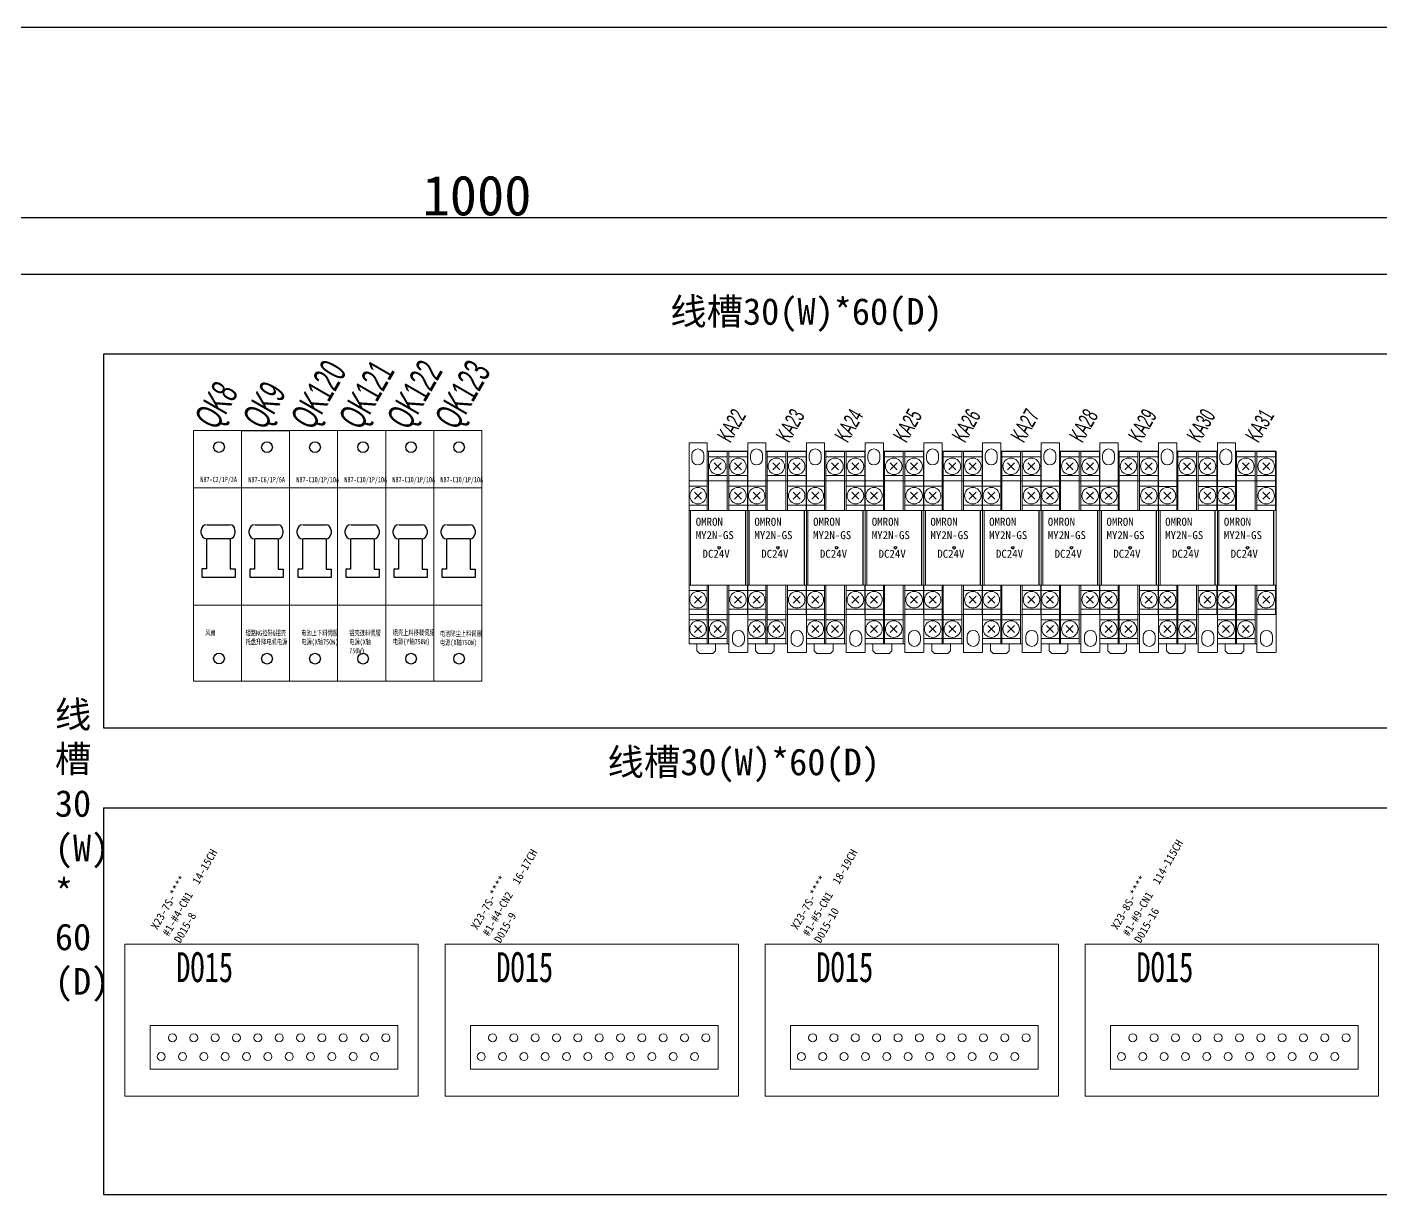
# Model space of a CAD drawing. Header units: millimetres. Extents: x 336 to 12810, y -1577 to 4105.
# Drawn here: x 10808 to 11316, y 1508 to 1948 of the extents above; entities that cross this region are included whole.
import ezdxf

# ---------------------------------------------------------------- set-up
doc = ezdxf.new("R2010")
doc.units = ezdxf.units.MM
for name, color, linetype in [('Outline', 7, 'Continuous'), ('TEXT', 2, 'Continuous'), ('细实线层', 7, 'Continuous')]:
    doc.layers.add(name, color=color, linetype=linetype)
doc.layers.add('Z_OM_OUTLINE', color=7, linetype='Continuous', lineweight=30)
doc.styles.add('ST', font='', dxfattribs={"width": 0.8, "height": 300})
doc.styles.get("Standard").update_dxf_attribs({"font": ''})
doc.styles.add('宋', font='', dxfattribs={"width": 0.7})
doc.styles.add('样式 8', font='arial.ttf', dxfattribs={"width": 0.6, "height": 2.5})
doc.styles.get('ST').set_extended_font_data('SimSun')
doc.styles.get('Standard').set_extended_font_data('SimSun')
doc.styles.get('宋').set_extended_font_data('SimSun')
doc.dimstyles.new('ISO-25', dxfattribs={"dimtxt": 2.5, "dimasz": 2.5, "dimexe": 1.25, "dimexo": 0.625, "dimtad": 1, "dimtxsty": 'Standard', "dimcen": 2.5, "dimadec": 0, "dimazin": 0, "dimtfac": 1, "dimtmove": 0, "dimatfit": 3, "dimfxl": 1, "dimarcsym": 0})

# ---------------------------------------------------------------- blocks, each defined once
blk = doc.blocks.new('MY2NJ')
blk.add_line((24.97, 72), (9.75, 72))
at = {"color": 7, "linetype": 'Continuous'}
blk.add_line((24.18, 22), (24.18, 50), dxfattribs=at)
blk.add_circle((14.25, 36), 0.5, dxfattribs=at)
at = {"layer": 'Z_OM_OUTLINE', "lineweight": -2}
for p, q in [((2.97, 75.25), (9.75, 75.25)), ((2.97, 75.25), (2.97, 0)), ((9.75, 50), (9.75, 75.25)), ((10.15, 72), (10.15, 50)), ((17.15, 50), (17.15, 72)), ((17.78, 72), (17.78, 50)), ((24.78, 50), (24.78, 72)), ((24.97, -3.25), (24.97, 72)), ((3.96, 69.25), (3.96, 70.75)), ((8.46, 69.25), (8.46, 70.75)), ((17.15, 70), (10.15, 70)), ((12.34, 65.19), (14.96, 67.81)), ((14.96, 65.19), (12.34, 67.81)), ((24.78, 70), (17.78, 70)), ((22.59, 65.19), (19.97, 67.81)), ((19.97, 65.19), (22.59, 67.81)), ((2.97, 61), (24.97, 61)), ((10.15, 63), (17.15, 63)), ((17.78, 63), (24.78, 63)), ((9.75, 59), (2.97, 59)), ((7.56, 54.19), (4.94, 56.81)), ((4.94, 54.19), (7.56, 56.81)), ((24.78, 59), (17.78, 59)), ((22.59, 54.19), (19.97, 56.81)), ((19.97, 54.19), (22.59, 56.81)), ((2.97, 52), (9.75, 52)), ((17.78, 52), (24.78, 52)), ((2.97, 50), (9.75, 50)), ((3.5, 50), (3.5, 22)), ((25, 50), (3.5, 50)), ((10.15, 50), (17.15, 50)), ((17.78, 50), (24.78, 50)), ((9.75, 22), (2.97, 22)), ((25, 22), (3.5, 22)), ((9.75, 0), (9.75, 22)), ((17.15, 22), (10.15, 22)), ((10.15, 22), (10.15, 0)), ((17.15, 0), (17.15, 22)), ((24.78, 22), (17.78, 22)), ((17.78, 22), (17.78, -3.25)), ((24.78, 11), (24.78, 22)), ((9.75, 20), (2.97, 20)), ((7.56, 15.19), (4.94, 17.81)), ((4.94, 15.19), (7.56, 17.81)), ((24.78, 20), (17.78, 20)), ((22.59, 15.19), (19.97, 17.81)), ((19.97, 15.19), (22.59, 17.81)), ((2.97, 13), (9.75, 13)), ((24.97, 11), (2.97, 11)), ((17.78, 13), (24.78, 13)), ((9.75, 9), (2.97, 9)), ((7.56, 4.19), (4.94, 6.81)), ((4.94, 4.19), (7.56, 6.81)), ((17.15, 9), (10.15, 9)), ((14.96, 4.19), (12.34, 6.81)), ((12.34, 4.19), (14.96, 6.81)), ((2.97, 2), (9.75, 2)), ((2.97, 0), (17.78, 0)), ((5.87, -2.6), (5.87, 0)), ((10.15, 2), (17.15, 2)), ((12.88, 0), (12.88, -2.6)), ((19.15, 2.75), (19.15, 1.25)), ((23.65, 1.25), (23.65, 2.75)), ((6.87, -3.6), (5.87, -2.6)), ((11.88, -3.6), (6.87, -3.6)), ((12.88, -2.6), (11.88, -3.6)), ((24.78, -3.25), (17.78, -3.25))]:
    blk.add_line(p, q, dxfattribs=at)
for centre in [(13.65, 66.5), (21.28, 66.5), (6.25, 55.5), (21.28, 55.5), (6.25, 16.5), (21.28, 16.5), (6.25, 5.5), (13.65, 5.5)]:
    blk.add_circle(centre, 3.1, dxfattribs=at)
for centre, start, end in [((6.21, 70.75), 0, 180), ((6.21, 69.25), 180, 0), ((21.4, 2.75), 0, 180), ((21.4, 1.25), 180, 0)]:
    blk.add_arc(centre, 2.25, start, end, dxfattribs=at)
at = {"layer": 'Outline', "color": 0, "linetype": 'ByBlock', "ltscale": 8, "char_height": 3, "attachment_point": 1}
for s, insert in [('{\\C3;OMRON\\PMY2N-GS}', (5.41, 47.21)), ('{\\C3;DC24V}', (7.96, 35.23))]:
    blk.add_mtext(s, dxfattribs=dict(at, insert=insert))
blk = doc.blocks.new('*D899')
at = {"color": 0, "lineweight": -2}
for p, q in [((10476.72, 1856.17), (10476.72, 1878.07)), ((11476.72, 1856.17), (11476.72, 1878.07)), ((10479.22, 1876.82), (11474.22, 1876.82))]:
    blk.add_line(p, q, dxfattribs=at)
at = {"color": 0}
for points in [[(10479.22, 1877.23), (10479.22, 1876.4), (10476.72, 1876.82)], [(11474.22, 1876.4), (11474.22, 1877.23), (11476.72, 1876.82)]]:
    blk.add_solid(points, dxfattribs=at)
at = {"layer": 'Defpoints', "color": 0}
for p in [(11476.72, 1876.82), (10476.72, 1855.54), (11476.72, 1855.54)]:
    blk.add_point(p, dxfattribs=at)
at = {"color": 0, "insert": (10976.72, 1884.94), "char_height": 2.5, "attachment_point": 5}
blk.add_mtext('{\\H6x;1000}', dxfattribs=at)
blk = doc.blocks.new('D015')
at = {"lineweight": 0}
for p, q in [((4907.11, 1796), (4797.11, 1796)), ((4907.11, 1739), (4907.11, 1796)), ((4797.11, 1739), (4907.11, 1739))]:
    blk.add_line(p, q, dxfattribs=at)
for centre in [(4814.94, 1760.94), (4822.94, 1760.94), (4830.94, 1760.94), (4838.94, 1760.94), (4846.94, 1760.94), (4854.94, 1760.94), (4862.94, 1760.94), (4870.94, 1760.94), (4878.94, 1760.94), (4886.94, 1760.94), (4894.94, 1760.94), (4810.7, 1753.88), (4818.7, 1753.88), (4826.7, 1753.88), (4834.7, 1753.88), (4842.7, 1753.88), (4850.7, 1753.88), (4858.7, 1753.88), (4866.7, 1753.88), (4874.7, 1753.88), (4882.7, 1753.88), (4890.7, 1753.88)]:
    blk.add_circle(centre, 1.5, dxfattribs=at)
at = {"layer": '细实线层', "lineweight": 0}
for p, q in [((4797.11, 1796), (4797.11, 1739)), ((4806.62, 1749.13), (4806.62, 1765.59)), ((4806.62, 1765.59), (4899.47, 1765.59)), ((4899.47, 1765.59), (4899.47, 1749.13)), ((4899.47, 1749.13), (4806.62, 1749.13))]:
    blk.add_line(p, q, dxfattribs=at)
at = {"lineweight": 0, "insert": (4816.32, 1793.01), "char_height": 11.2, "width": 74.3703, "attachment_point": 1, "style": '宋'}
blk.add_mtext('DO15', dxfattribs=at)
blk = doc.blocks.new('*D913')
at = {"color": 0, "lineweight": -2}
for p, q in [((11447.34, 1655.54), (11507.8, 1655.54)), ((11506.55, 1653.04), (11506.55, 1513.04)), ((10837.34, 1510.54), (11507.8, 1510.54))]:
    blk.add_line(p, q, dxfattribs=at)
at = {"color": 0}
for points in [[(11506.97, 1653.04), (11506.13, 1653.04), (11506.55, 1655.54)], [(11506.13, 1513.04), (11506.97, 1513.04), (11506.55, 1510.54)]]:
    blk.add_solid(points, dxfattribs=at)
at = {"layer": 'Defpoints', "color": 0}
for p in [(11446.72, 1655.54), (10836.72, 1510.54), (11506.55, 1510.54)]:
    blk.add_point(p, dxfattribs=at)
at = {"color": 0, "insert": (11498.42, 1583.04), "char_height": 2.5, "attachment_point": 5, "rotation": 90}
blk.add_mtext('{\\H6x;145}', dxfattribs=at)

msp = doc.modelspace()

# ---------------------------------------------------------------- linework, layer by layer
for p, q in [((11446.716, 1825.542), (10836.716, 1825.542)), ((10836.716, 1825.542), (10836.716, 1685.542)), ((10836.716, 1825.542), (10836.716, 1685.542)), ((10888.48, 1796.945), (10906.48, 1796.945)), ((10873.538, 1745.046), (10873.538, 1741.982)), ((10873.538, 1741.982), (10886.195, 1741.982)), ((10891.538, 1744.985), (10891.538, 1741.921)), ((10891.538, 1741.921), (10904.195, 1741.921)), ((10909.538, 1744.985), (10909.538, 1741.921)), ((10909.538, 1741.921), (10922.195, 1741.921)), ((10927.538, 1744.985), (10927.538, 1741.921)), ((10927.538, 1741.921), (10940.195, 1741.921)), ((10945.538, 1744.985), (10945.538, 1741.921)), ((10945.538, 1741.921), (10958.195, 1741.921)), ((10963.538, 1744.985), (10963.538, 1741.921)), ((10963.538, 1741.921), (10976.195, 1741.921)), ((10836.716, 1685.542), (11446.716, 1685.542)), ((10836.716, 1655.542), (11446.716, 1655.542)), ((10836.716, 1655.542), (10836.716, 1510.542)), ((10836.716, 1510.542), (11446.716, 1510.542))]:
    msp.add_line(p, q)
at = {"color": 0}
for p, q in [((10875.538, 1761.629), (10883.989, 1761.629)), ((10893.538, 1761.568), (10901.989, 1761.568)), ((10911.538, 1761.568), (10919.989, 1761.568)), ((10929.538, 1761.568), (10937.989, 1761.568)), ((10947.538, 1761.568), (10955.989, 1761.568)), ((10965.538, 1761.568), (10973.989, 1761.568)), ((10873.342, 1758.402), (10873.342, 1759.629)), ((10875.342, 1756.402), (10875.342, 1745.046)), ((10883.989, 1756.402), (10875.538, 1756.402)), ((10884.185, 1756.402), (10884.185, 1745.046)), ((10885.989, 1759.629), (10885.989, 1758.402)), ((10891.342, 1758.341), (10891.342, 1759.568)), ((10893.342, 1756.341), (10893.342, 1744.985)), ((10901.989, 1756.341), (10893.538, 1756.341)), ((10902.185, 1756.341), (10902.185, 1744.985)), ((10903.989, 1759.568), (10903.989, 1758.341)), ((10909.342, 1758.341), (10909.342, 1759.568)), ((10911.342, 1756.341), (10911.342, 1744.985)), ((10919.989, 1756.341), (10911.538, 1756.341)), ((10920.185, 1756.341), (10920.185, 1744.985)), ((10921.989, 1759.568), (10921.989, 1758.341)), ((10927.342, 1758.341), (10927.342, 1759.568)), ((10929.342, 1756.341), (10929.342, 1744.985)), ((10937.989, 1756.341), (10929.538, 1756.341)), ((10938.185, 1756.341), (10938.185, 1744.985)), ((10939.989, 1759.568), (10939.989, 1758.341)), ((10945.342, 1758.341), (10945.342, 1759.568)), ((10947.342, 1756.341), (10947.342, 1744.985)), ((10955.989, 1756.341), (10947.538, 1756.341)), ((10956.185, 1756.341), (10956.185, 1744.985)), ((10957.989, 1759.568), (10957.989, 1758.341)), ((10963.342, 1758.341), (10963.342, 1759.568)), ((10965.342, 1756.341), (10965.342, 1744.985)), ((10973.989, 1756.341), (10965.538, 1756.341)), ((10974.185, 1756.341), (10974.185, 1744.985)), ((10975.989, 1759.568), (10975.989, 1758.341)), ((10875.342, 1745.046), (10873.538, 1745.046)), ((10884.185, 1745.046), (10886.195, 1745.046)), ((10893.342, 1744.985), (10891.538, 1744.985)), ((10902.185, 1744.985), (10904.195, 1744.985)), ((10911.342, 1744.985), (10909.538, 1744.985)), ((10920.185, 1744.985), (10922.195, 1744.985)), ((10929.342, 1744.985), (10927.538, 1744.985)), ((10938.185, 1744.985), (10940.195, 1744.985)), ((10947.342, 1744.985), (10945.538, 1744.985)), ((10956.185, 1744.985), (10958.195, 1744.985)), ((10965.342, 1744.985), (10963.538, 1744.985)), ((10974.185, 1744.985), (10976.195, 1744.985))]:
    msp.add_line(p, q, dxfattribs=at)
at = {"color": 1}
msp.add_lwpolyline([(10392.589, 1948.152), (11572.212, 1948.152), (11572.212, 1252.413), (10392.589, 1252.413)], close=True, dxfattribs=at)
msp.add_lwpolyline([(10476.716, 1855.542), (11476.716, 1855.542), (11476.716, 1365.542), (10476.716, 1365.542)], close=True)
at = {"color": 0, "linetype": 'Continuous'}
for centre in [(10879.993, 1790.748), (10897.993, 1790.687), (10915.993, 1790.687), (10933.993, 1790.687), (10951.993, 1790.687), (10969.993, 1790.687), (10879.993, 1711.487), (10897.993, 1711.426), (10915.993, 1711.426), (10933.993, 1711.426), (10951.993, 1711.426), (10969.993, 1711.426)]:
    msp.add_circle(centre, 2.01, dxfattribs=at)
at = {"color": 0}
for centre, start, end in [((10875.342, 1759.629), 90, 180), ((10883.989, 1759.629), 0, 90), ((10893.342, 1759.568), 90, 180), ((10901.989, 1759.568), 0, 90), ((10911.342, 1759.568), 90, 180), ((10919.989, 1759.568), 0, 90), ((10929.342, 1759.568), 90, 180), ((10937.989, 1759.568), 0, 90), ((10947.342, 1759.568), 90, 180), ((10955.989, 1759.568), 0, 90), ((10965.342, 1759.568), 90, 180), ((10973.989, 1759.568), 0, 90), ((10875.342, 1758.402), 180, 270), ((10883.989, 1758.402), 270, 0), ((10893.342, 1758.341), 180, 270), ((10901.989, 1758.341), 270, 0), ((10911.342, 1758.341), 180, 270), ((10919.989, 1758.341), 270, 0), ((10929.342, 1758.341), 180, 270), ((10937.989, 1758.341), 270, 0), ((10947.342, 1758.341), 180, 270), ((10955.989, 1758.341), 270, 0), ((10965.342, 1758.341), 180, 270), ((10973.989, 1758.341), 270, 0)]:
    msp.add_arc(centre, 2, start, end, dxfattribs=at)
at = {"layer": 'TEXT', "linetype": 'Continuous'}
for p, q in [((10886.195, 1741.982), (10886.195, 1745.046)), ((10904.195, 1741.921), (10904.195, 1744.985)), ((10922.195, 1741.921), (10922.195, 1744.985)), ((10940.195, 1741.921), (10940.195, 1744.985)), ((10958.195, 1741.921), (10958.195, 1744.985)), ((10976.195, 1741.921), (10976.195, 1744.985))]:
    msp.add_line(p, q, dxfattribs=at)
at = {"layer": '细实线层', "lineweight": 0}
for p, q in [((10870.48, 1797.006), (10870.48, 1703.006)), ((10870.48, 1797.006), (10888.48, 1797.006)), ((10888.48, 1796.945), (10888.48, 1702.945)), ((10888.48, 1796.945), (10888.48, 1702.945)), ((10906.48, 1796.945), (10906.48, 1702.945)), ((10906.48, 1796.945), (10906.48, 1702.945)), ((10906.48, 1796.945), (10924.48, 1796.945)), ((10924.48, 1796.945), (10924.48, 1702.945)), ((10924.48, 1796.945), (10924.48, 1702.945)), ((10924.48, 1796.945), (10924.48, 1702.945)), ((10924.48, 1796.945), (10942.48, 1796.945)), ((10942.48, 1796.945), (10942.48, 1702.945)), ((10942.48, 1796.945), (10942.48, 1702.945)), ((10942.48, 1796.945), (10960.48, 1796.945)), ((10960.48, 1796.945), (10960.48, 1702.945)), ((10960.48, 1796.945), (10960.48, 1702.945)), ((10960.48, 1796.945), (10978.48, 1796.945)), ((10978.48, 1796.945), (10978.48, 1702.945)), ((10870.48, 1775.506), (10888.48, 1775.506)), ((10888.48, 1775.445), (10906.48, 1775.445)), ((10906.48, 1775.445), (10924.48, 1775.445)), ((10924.48, 1775.445), (10942.48, 1775.445)), ((10942.48, 1775.445), (10960.48, 1775.445)), ((10960.48, 1775.445), (10978.48, 1775.445)), ((10870.48, 1731.506), (10888.48, 1731.506)), ((10888.48, 1731.445), (10906.48, 1731.445)), ((10906.48, 1731.445), (10924.48, 1731.445)), ((10924.48, 1731.445), (10942.48, 1731.445)), ((10942.48, 1731.445), (10960.48, 1731.445)), ((10960.48, 1731.445), (10978.48, 1731.445)), ((10870.48, 1703.006), (10888.48, 1703.006)), ((10888.48, 1702.945), (10906.48, 1702.945)), ((10906.48, 1702.945), (10924.48, 1702.945)), ((10924.48, 1702.945), (10942.48, 1702.945)), ((10942.48, 1702.945), (10960.48, 1702.945)), ((10960.48, 1702.945), (10978.48, 1702.945))]:
    msp.add_line(p, q, dxfattribs=at)

# ---------------------------------------------------------------- block references
at = {"color": 3, "lineweight": 0}
for p in [(11053.307, 1717.022), (11075.307, 1717.022), (11097.307, 1717.022), (11119.307, 1717.022), (11141.307, 1717.022), (11163.307, 1717.022), (11185.307, 1717.022), (11207.307, 1717.022), (11229.307, 1717.021), (11251.307, 1717.021)]:
    msp.add_blockref('MY2NJ', p, dxfattribs=at)
for p in [(6047.615, -191.611), (6167.615, -191.611), (6287.615, -191.611), (6407.615, -191.611)]:
    msp.add_blockref('D015', p)

# ---------------------------------------------------------------- texts
at = {"lineweight": 0, "style": '样式 8', "width": 0.6}
for s, height, p in [('QK120', 10, (10915.08, 1796.669)), ('QK121', 10, (10933.08, 1796.669)), ('QK122', 10, (10951.08, 1796.669)), ('QK123', 10, (10969.08, 1796.669)), ('QK8', 10, (10879.08, 1796.73)), ('QK9', 10, (10897.08, 1796.73)), ('KA22', 6, (11071.656, 1791.996)), ('KA23', 6, (11093.656, 1791.996)), ('KA24', 6, (11115.656, 1791.996)), ('KA25', 6, (11137.656, 1791.996)), ('KA26', 6, (11159.656, 1791.996)), ('KA27', 6, (11181.656, 1791.996)), ('KA28', 6, (11203.656, 1791.995)), ('KA29', 6, (11225.656, 1791.995)), ('KA30', 6, (11247.656, 1791.995)), ('KA31', 6, (11269.656, 1791.995))]:
    msp.add_text(s, height=height, rotation=60, dxfattribs=at).set_placement(p)
at = {"lineweight": 0, "char_height": 10, "attachment_point": 1}
for s, insert, width in [('线槽30(W)*60(D)', (11049.163, 1846.567), 120.02374), ('线槽30\\P(W)\\P*\\P60\\P(D)', (10818.464, 1695.512), 13.79767), ('线槽30(W)*60(D)', (11025.647, 1677.736), 120.02374)]:
    msp.add_mtext(s, dxfattribs=dict(at, insert=insert, width=width))
at = {"lineweight": 0, "char_height": 2, "attachment_point": 1, "style": '宋'}
for s, insert, width in [('风扇', (10874.833, 1722.118), 13.6203), ('短路NG拉带&铝壳托盘升降电机{电源}', (10889.964, 1722.057), 15.95679), ('电池上下料伺服电源(X轴750W)', (10910.833, 1722.057), 14.95364), ('铝壳进料伺服电源(X轴750W)', (10928.833, 1722.057), 13.25831), ('铝壳上料移载伺服电源(Y轴750W)', (10945.138, 1722.188), 15.99692), ('电池除尘上料伺服电源(X轴750W)', (10962.827, 1721.857), 16.659)]:
    msp.add_mtext(s, dxfattribs=dict(at, insert=insert, width=width))
at = {"color": 0, "lineweight": -2, "char_height": 3, "attachment_point": 1, "rotation": 60}
for s, insert, width in [('X23-7S-**** \\P#1-#4-CN1  14-15CH\\P{\\fSimSun|b0|i0|c134|p2;D015-8}               ', (10854.228, 1611.081), 39.25314), ('X23-7S-**** \\P#1-#4-CN2  16-17CH\\P{\\fSimSun|b0|i0|c134|p2;D015-9}               ', (10974.228, 1611.081), 39.25314), ('X23-7S-**** \\P#1-#5-CN1  18-19CH\\P{\\fSimSun|b0|i0|c134|p2;D015-10}               ', (11094.228, 1611.081), 39.25314), ('X23-8S-****\\P#1-#9-CN1  114-115CH  \\P{\\fSimSun|b0|i0|c134|p2;D015-16}            ', (11214.228, 1611.081), 50.83532)]:
    msp.add_mtext(s, dxfattribs=dict(at, insert=insert, width=width))
at = {"layer": 'TEXT', "color": 0, "style": 'ST', "width": 0.7}
for s, p in [('NB7-C2/1P/2A', (10873.003, 1777.593)), ('NB7-C6/1P/6A', (10891.003, 1777.532)), ('NB7-C10/1P/10A', (10909.003, 1777.532)), ('NB7-C10/1P/10A', (10927.003, 1777.532)), ('NB7-C10/1P/10A', (10945.003, 1777.532)), ('NB7-C10/1P/10A', (10963.003, 1777.532))]:
    msp.add_text(s, height=2, dxfattribs=at).set_placement(p)

# ---------------------------------------------------------------- dimensions: what is measured, and where the dimension line sits
dim = msp.add_linear_dim(base=(11476.716, 1876.818), p1=(10476.716, 1855.542), p2=(11476.716, 1855.542), text='{\\H6x;<>}', dimstyle='ISO-25')
dim.commit()
dim.dimension.update_dxf_attribs({"geometry": '*D899', "text_midpoint": (10976.716, 1884.943)})
dim = msp.add_linear_dim(base=(11506.549, 1510.542), p1=(11446.716, 1655.542), p2=(10836.716, 1510.542), angle=90, text='{\\H6x;<>}', dimstyle='ISO-25')
dim.commit()
dim.dimension.update_dxf_attribs({"geometry": '*D913', "text_midpoint": (11498.424, 1583.042)})

doc.saveas('drawing.dxf')
